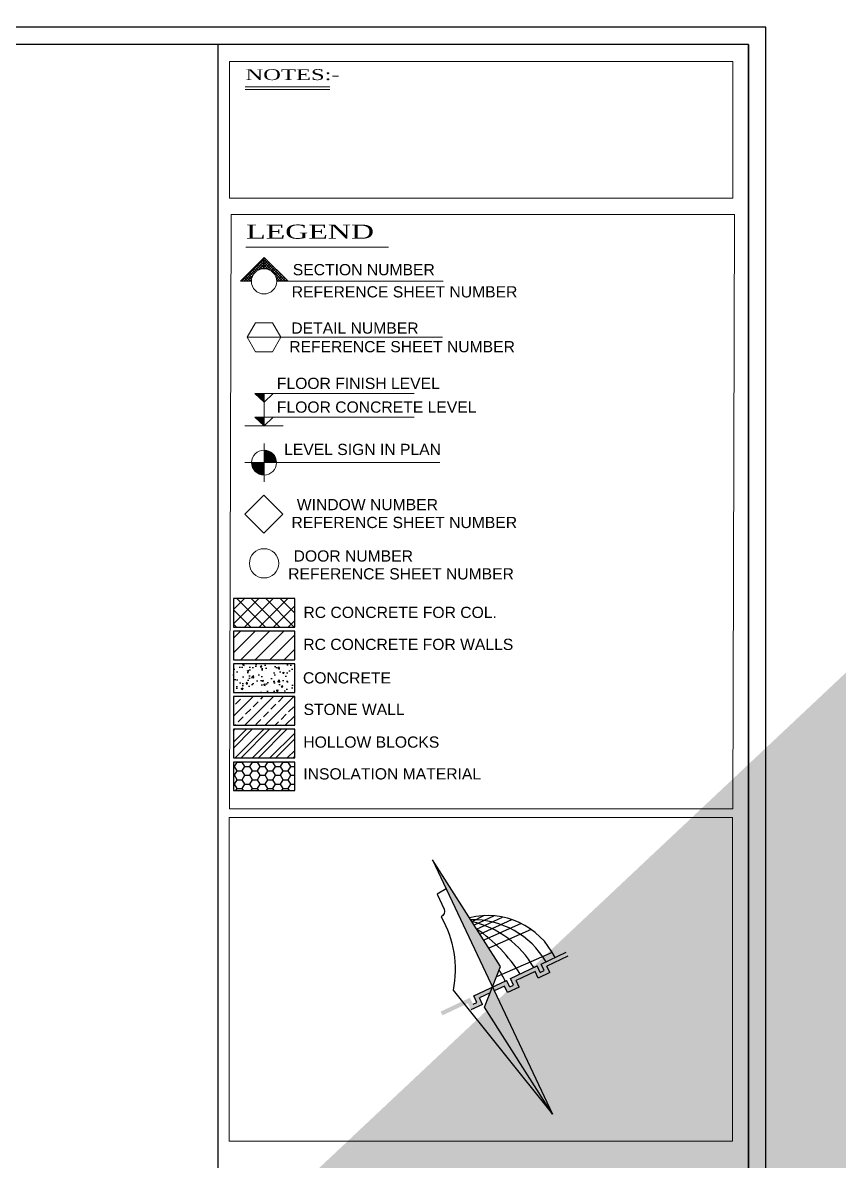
# Model space of a CAD drawing. Header units: inches. Extents: x 191440 to 383551, y 141400 to 284946.
# Drawn here: x 191714.86 to 191728.96, y 141548.02 to 141567.68 of the extents above; entities that cross this region are included whole.
import ezdxf

# ---------------------------------------------------------------- set-up
doc = ezdxf.new("R2010")
doc.units = ezdxf.units.IN
doc.header["$MEASUREMENT"] = 0
doc.layers.add('I - Outline', color=60, linetype='Continuous')
doc.layers.add('Sanitary', color=6, linetype='Continuous')
doc.styles.add('ROMANS', font='romans', dxfattribs={"height": 1})
doc.styles.add('ROMANT', font='romantic.ttf', dxfattribs={"height": 20})
doc.styles.add('STYLE7', font='swissi.ttf')
doc.dimstyles.new('osama', dxfattribs={"dimtxt": 50, "dimasz": 45, "dimexe": 0.18, "dimexo": 0.0625, "dimgap": 0.2, "dimtad": 0, "dimdec": 0, "dimzin": 0, "dimdsep": 46, "dimtxsty": 'ROMANS', "dimcen": 0, "dimse1": 1, "dimse2": 1, "dimclrd": 3, "dimclre": 3, "dimclrt": 5, "dimadec": 0, "dimazin": 0, "dimtfac": 0.6, "dimtdec": 0, "dimtmove": 2, "dimatfit": 3, "dimfxl": 1, "dimtolj": 1, "dimtzin": 0, "dimarcsym": 0})

# ---------------------------------------------------------------- blocks, each defined once
blk = doc.blocks.new('A$C18BE6784')
h = blk.add_hatch(color=1)
h.paths.add_polyline_path([(0, 10.195), (0, 5.097), (0, 5.097), (0.583, 5.652)])
h.paths.add_polyline_path([(0, 5.097), (-0.569, 4.555), (0, 0)])
h = blk.add_hatch(color=1)
h.paths.add_polyline_path([(0, 10.195), (0, 5.097), (0, 5.097), (0.583, 5.652)])
h.paths.add_polyline_path([(0, 5.097), (-0.569, 4.555), (0, 0)])
h = blk.add_hatch(color=3)
h.paths.add_polyline_path([(2.953, 5.097), (1.953, 5.097), (1.953, 4.835), (1.794, 4.835), (1.794, 5.097), (0.725, 5.097), (0.725, 4.835), (0.566, 4.835), (0.566, 5.097), (0, 5.097), (0, 5.097), (0, 4.946), (0.412, 4.946), (0.412, 4.684), (0.874, 4.684), (0.874, 4.946), (1.64, 4.946), (1.64, 4.684), (2.103, 4.684), (2.103, 4.946), (2.953, 4.946)])
h.paths.add_polyline_path([(0, 5.097), (0, 5.097), (-0.745, 5.097), (-0.745, 4.835), (-0.904, 4.835), (-0.904, 5.097), (-1.216, 5.097), (-1.18, 4.946), (-1.058, 4.946), (-1.058, 4.684), (-0.596, 4.684), (-0.596, 4.946), (-0.158, 4.946)])
h.paths.add_polyline_path([(-1.216, 5.097), (-2.075, 5.097), (-2.075, 4.946), (-1.18, 4.946)])
h = blk.add_hatch(color=3)
h.paths.add_polyline_path([(2.953, 5.097), (1.953, 5.097), (1.953, 4.835), (1.794, 4.835), (1.794, 5.097), (0.725, 5.097), (0.725, 4.835), (0.566, 4.835), (0.566, 5.097), (0, 5.097), (0, 5.097), (0, 4.946), (0.412, 4.946), (0.412, 4.684), (0.874, 4.684), (0.874, 4.946), (1.64, 4.946), (1.64, 4.684), (2.103, 4.684), (2.103, 4.946), (2.953, 4.946)])
h.paths.add_polyline_path([(0, 5.097), (0, 5.097), (-0.745, 5.097), (-0.745, 4.835), (-0.904, 4.835), (-0.904, 5.097), (-1.216, 5.097), (-1.18, 4.946), (-1.058, 4.946), (-1.058, 4.684), (-0.596, 4.684), (-0.596, 4.946), (-0.158, 4.946)])
h.paths.add_polyline_path([(-1.216, 5.097), (-2.075, 5.097), (-2.075, 4.946), (-1.18, 4.946)])
for p, q in [((0.832, 7.569), (0.339, 7.556)), ((0.832, 7.569), (0.339, 7.556)), ((1.162, 7.407), (0.358, 7.407)), ((1.162, 7.407), (0.358, 7.407)), ((0.379, 7.246), (1.416, 7.239)), ((0.379, 7.246), (1.416, 7.239)), ((0.406, 7.032), (1.685, 7.011)), ((0.406, 7.032), (1.685, 7.011)), ((1.93, 6.739), (0.439, 6.773)), ((1.93, 6.739), (0.439, 6.773)), ((2.162, 6.392), (0.483, 6.43)), ((2.162, 6.392), (0.483, 6.43)), ((2.498, 5.307), (0.293, 5.376)), ((2.498, 5.307), (0.293, 5.376))]:
    blk.add_line(p, q)
at = {"color": 3}
for p, q in [((-0.745, 5.097), (0.566, 5.097)), ((-0.745, 4.835), (-0.745, 5.097)), ((-0.745, 5.097), (0.566, 5.097)), ((-0.745, 4.835), (-0.745, 5.097)), ((0.566, 4.835), (0.566, 5.097)), ((0.566, 4.835), (0.566, 5.097)), ((0.725, 5.097), (1.794, 5.097)), ((0.725, 4.835), (0.725, 5.097)), ((0.725, 5.097), (1.794, 5.097)), ((0.725, 4.835), (0.725, 5.097)), ((1.794, 4.835), (1.794, 5.097)), ((1.794, 4.835), (1.794, 5.097)), ((1.953, 5.097), (2.953, 5.097)), ((1.953, 4.835), (1.953, 5.097)), ((1.953, 5.097), (2.953, 5.097)), ((1.953, 4.835), (1.953, 5.097)), ((-0.596, 4.684), (-1.058, 4.684)), ((-0.596, 4.684), (-1.058, 4.684)), ((-0.904, 4.835), (-0.745, 4.835)), ((-0.904, 4.835), (-0.745, 4.835)), ((-0.158, 4.946), (-0.596, 4.946)), ((-0.596, 4.684), (-0.596, 4.946)), ((-0.158, 4.946), (-0.596, 4.946)), ((-0.596, 4.684), (-0.596, 4.946)), ((0.412, 4.946), (0, 4.946)), ((0.412, 4.946), (0, 4.946)), ((0.412, 4.684), (0.412, 4.946)), ((0.412, 4.684), (0.412, 4.946)), ((0.874, 4.684), (0.412, 4.684)), ((0.874, 4.684), (0.412, 4.684)), ((0.566, 4.835), (0.725, 4.835)), ((0.566, 4.835), (0.725, 4.835)), ((1.64, 4.946), (0.874, 4.946)), ((0.874, 4.684), (0.874, 4.946)), ((1.64, 4.946), (0.874, 4.946)), ((0.874, 4.684), (0.874, 4.946)), ((1.64, 4.684), (1.64, 4.946)), ((1.64, 4.684), (1.64, 4.946)), ((2.103, 4.684), (1.64, 4.684)), ((2.103, 4.684), (1.64, 4.684)), ((1.794, 4.835), (1.953, 4.835)), ((1.794, 4.835), (1.953, 4.835)), ((2.953, 4.946), (2.103, 4.946)), ((2.103, 4.684), (2.103, 4.946)), ((2.953, 4.946), (2.103, 4.946)), ((2.103, 4.684), (2.103, 4.946))]:
    blk.add_line(p, q, dxfattribs=at)
at = {"color": 1}
blk.add_lwpolyline([(0, 10.195), (0, 0), (-0.569, 4.555), (0.583, 5.652), (0, 10.195)], dxfattribs=at)
blk.add_lwpolyline([(0, 10.195), (0, 0), (-0.569, 4.555), (0.583, 5.652), (0, 10.195)], dxfattribs=at)
blk.add_lwpolyline([(0, 9.034), (-0.378, 8.997), (-0.378, 8.399, -0.373571), (-0.594, 8.194, -0.17897), (-1.337, 5.604), (0, 0)], format="xyb")
blk.add_lwpolyline([(0, 9.034), (-0.378, 8.997), (-0.378, 8.399, -0.373571), (-0.594, 8.194, -0.17897), (-1.337, 5.604), (0, 0)], format="xyb")
for centre, radius, start, end in [((-0.197, 5.067), 2.705, 0.6403, 79.0462), ((-0.197, 5.067), 2.705, 0.6403, 79.0462), ((-0.926, 4.825), 3.084, 5.0585, 66.017), ((-0.926, 4.825), 3.084, 5.0585, 66.017), ((-1.772, 4.849), 3.433, 4.1408, 52.0607), ((-1.772, 4.849), 3.433, 4.1408, 52.0607), ((-4.358, 4.433), 5.509, 6.9281, 30.7153), ((-4.358, 4.433), 5.509, 6.9281, 30.7153), ((-9.094, 4.766), 9.612, 1.9773, 4.7357), ((-9.094, 4.766), 9.612, 1.9773, 4.7357)]:
    blk.add_arc(centre, radius, start, end)

msp = doc.modelspace()

# ---------------------------------------------------------------- hatches: boundary and pattern name
at = {"layer": 'I - Outline'}
h = msp.add_hatch(dxfattribs=at)
h.set_pattern_fill('ANSI37', color=8, scale=1.411978)
h.set_pattern_definition([(45, (190816.17322, 141530.83802), (-0.124802422, 0.124802422), []), (135, (190816.17322, 141530.83802), (-0.124802422, -0.124802422), [])])
h.paths.add_polyline_path([(191719.55689, 141557.7362), (191718.49791, 141557.7362), (191718.49791, 141557.24201), (191719.55689, 141557.24201)])
h = msp.add_hatch(dxfattribs=at)
h.set_pattern_fill('ANSI31', color=8, scale=1.411978)
h.set_pattern_definition([(45, (190816.17322, 141530.83802), (-0.124802422, 0.124802422), [])])
h.paths.add_polyline_path([(191719.55689, 141556.67722), (191719.55689, 141557.17141), (191718.49791, 141557.17141), (191718.49791, 141556.67722)])
h = msp.add_hatch(dxfattribs=at)
h.set_pattern_fill('AR-CONC', color=8, scale=0.042359)
h.set_pattern_definition([(50, (190816.17322, 141530.83802), (0.30382673, -0.026581394), [0.03176951, -0.34946461]), (355, (190816.17322, 141530.83802), (-0.05877416, 0.31862367), [0.02541561, -0.27957169]), (100.451444, (190816.19854, 141530.8358), (0.24505257, 0.29204228), [0.02699993, -0.29699922]), (46.1842, (190816.17322, 141530.92274), (0.45207645, -0.07011289), [0.04765426, -0.52419691]), (96.635635, (190816.2109, 141530.9169), (0.3959167, 0.41263027), [0.04049992, -0.44549908]), (351.184164, (190816.17322, 141530.92274), (0.3959167, 0.41263027), [0.03812341, -0.41935753]), (21, (190816.21558, 141530.90156), (0.25284593, -0.17054673), [0.03176951, -0.34946461]), (326, (190816.21558, 141530.90156), (0.10306678, 0.30716882), [0.02541561, -0.27957169]), (71.451445, (190816.23665, 141530.88735), (0.35591271, 0.13662209), [0.02699993, -0.29699922]), (37.5, (190816.17322, 141530.83802), (0.005150835, 0.141011662), [0, -0.27618294, 0, -0.283807623, 0, -0.28063067]), (7.5, (190816.17322, 141530.83802), (0.111434537, 0.167070224), [0, -0.161812704, 0, -0.269829038, 0, -0.10695735]), (327.5, (190816.07876, 141530.83802), (0.226123696, -0.009554096), [0, -0.105898367, 0, -0.330402904, 0, -0.438419238]), (317.5, (190816.0364, 141530.83802), (0.24703385, 0.042403816), [0, -0.137667877, 0, -0.219421416, 0, -0.3113412])])
h.paths.add_polyline_path([(191719.55689, 141556.60662), (191718.49791, 141556.60662), (191718.49791, 141556.11243), (191719.55689, 141556.11243)])
h = msp.add_hatch(dxfattribs=at)
h.set_pattern_fill('ANSI33', color=8, scale=0.988385)
h.set_pattern_definition([(45, (190816.17322, 141530.83802), (-0.17472339, 0.17472339), []), (45, (190816.34795, 141530.83802), (-0.17472339, 0.17472339), [0.123548094, -0.061774047])])
h.paths.add_polyline_path([(191719.55689, 141556.04183), (191718.49791, 141556.04183), (191718.49791, 141555.54764), (191719.55689, 141555.54764)])
h = msp.add_hatch(dxfattribs=at)
h.set_pattern_fill('ANSI32', color=8, scale=0.564791)
h.set_pattern_definition([(45, (190816.17322, 141530.83802), (-0.149762906, 0.149762906), []), (45, (190816.27307, 141530.83802), (-0.149762906, 0.149762906), [])])
h.paths.add_polyline_path([(191719.55689, 141555.47704), (191718.49791, 141555.47704), (191718.49791, 141554.98285), (191719.55689, 141554.98285)])
h = msp.add_hatch(dxfattribs=at)
h.set_pattern_fill('HONEY', color=8, scale=0.705989)
h.set_pattern_definition([(0, (190816.173224, 141530.83802), (0.132372958, 0.076425563), [0.088248639, -0.176497278]), (120, (190816.173224, 141530.83802), (-0.132372958, 0.076425563), [0.088248639, -0.176497278]), (60, (190816.173224, 141530.83802), (0, 0.152851126), [-0.176497278, 0.088248639])])
h.paths.add_polyline_path([(191719.55689, 141554.91225), (191718.49791, 141554.91225), (191718.49791, 141554.41806), (191719.55689, 141554.41806)])

# ---------------------------------------------------------------- linework, layer by layer
msp.add_lwpolyline([(191727.69337, 141567.60726), (191670.19337, 141567.60726), (191670.19337, 141528.10726), (191727.69337, 141528.10726), (191727.69337, 141567.60726)])
msp.add_lwpolyline([(191727.39337, 141567.30726), (191670.49337, 141567.30726), (191670.49337, 141528.40726), (191727.39337, 141528.40726)], close=True)
at = {"layer": 'I - Outline', "color": 7}
for p, q in [((191718.22978, 141528.40726), (191718.23038, 141567.30713)), ((191727.39337, 141567.30726), (191727.39337, 141528.40726))]:
    msp.add_line(p, q, dxfattribs=at)
at = {"layer": 'I - Outline', "color": 8, "lineweight": 0}
for p, q in [((191718.43014, 141564.65484), (191718.43038, 141567.01342)), ((191718.43038, 141567.01342), (191727.1223, 141567.01354)), ((191727.1223, 141567.01354), (191727.12206, 141564.65496)), ((191718.69977, 141566.57776), (191720.1628, 141566.57779)), ((191718.69977, 141566.5296), (191720.1628, 141566.52963)), ((191727.12206, 141564.65496), (191718.43014, 141564.65484)), ((191718.43033, 141554.10213), (191718.45848, 141564.37244)), ((191718.45848, 141564.37244), (191727.1504, 141564.37256)), ((191727.1504, 141564.37256), (191727.12225, 141554.10225)), ((191718.7097, 141563.80771), (191721.17247, 141563.80776)), ((191718.80831, 141563.24568), (191718.72639, 141563.32761)), ((191718.8169, 141563.28384), (191718.74976, 141563.35098)), ((191718.83061, 141563.31688), (191718.77313, 141563.37435)), ((191718.84845, 141563.34578), (191718.7965, 141563.39773)), ((191718.86998, 141563.371), (191718.81987, 141563.4211)), ((191718.89507, 141563.39265), (191718.84325, 141563.44447)), ((191718.92384, 141563.41063), (191718.86662, 141563.46785)), ((191718.95673, 141563.42449), (191718.88999, 141563.49122)), ((191718.99467, 141563.43329), (191718.91336, 141563.51459)), ((191718.92451, 141563.41097), (191719.02483, 141563.5113)), ((191718.99338, 141563.4331), (191719.02483, 141563.46455)), ((191719.09908, 141563.42237), (191719.02483, 141563.49662)), ((191719.03985, 141563.43486), (191719.02483, 141563.44988)), ((191719.08163, 141563.42786), (191719.15619, 141563.50243)), ((191719.11597, 141563.41545), (191719.17956, 141563.47905)), ((191719.14597, 141563.39871), (191719.20294, 141563.45568)), ((191719.17219, 141563.37818), (191719.22631, 141563.43231)), ((191719.19484, 141563.35409), (191719.24968, 141563.40894)), ((191719.21387, 141563.32637), (191719.27306, 141563.38556)), ((191719.22895, 141563.2947), (191719.29643, 141563.36219)), ((191719.2393, 141563.25831), (191719.3198, 141563.33882)), ((191718.80641, 141563.21695), (191718.61573, 141563.21695)), ((191718.65006, 141563.21695), (191718.6329, 141563.23411)), ((191718.6968, 141563.21695), (191718.65627, 141563.25749)), ((191718.74355, 141563.21695), (191718.67964, 141563.28086)), ((191718.7903, 141563.21695), (191718.70301, 141563.30423)), ((191718.7305, 141563.21695), (191718.83081, 141563.31727)), ((191718.77724, 141563.21695), (191718.80869, 141563.2484)), ((191719.3045, 141563.21696), (191719.23024, 141563.29122)), ((191719.25775, 141563.21696), (191719.24273, 141563.23198)), ((191722.11709, 141563.21702), (191719.24325, 141563.21696)), ((191719.2447, 141563.21696), (191719.34318, 141563.31545)), ((191719.29144, 141563.21696), (191719.36655, 141563.29207)), ((191719.33819, 141563.21697), (191719.38992, 141563.2687)), ((191719.38493, 141563.21697), (191719.4133, 141563.24533)), ((191719.43168, 141563.21697), (191719.43667, 141563.22196)), ((191718.87899, 141562.50215), (191718.73313, 141562.24951)), ((191719.17071, 141562.50216), (191718.87899, 141562.50215)), ((191719.31657, 141562.24952), (191719.17071, 141562.50216)), ((191722.1079, 141562.24958), (191718.73313, 141562.24951)), ((191718.73313, 141562.24951), (191718.879, 141561.99688)), ((191719.17072, 141561.99688), (191719.31657, 141562.24952)), ((191718.879, 141561.99688), (191719.17072, 141561.99688)), ((191718.8685, 141561.28138), (191721.61693, 141561.28143)), ((191719.02487, 141561.13134), (191718.8685, 141561.28138)), ((191718.87586, 141561.27432), (191718.88292, 141561.28138)), ((191718.88381, 141561.26669), (191718.89851, 141561.28138)), ((191718.89176, 141561.25906), (191718.91409, 141561.28138)), ((191718.89972, 141561.25143), (191718.92967, 141561.28138)), ((191718.90767, 141561.2438), (191718.94525, 141561.28138)), ((191718.91562, 141561.23617), (191718.96083, 141561.28138)), ((191718.92357, 141561.22854), (191718.97641, 141561.28138)), ((191718.93152, 141561.22091), (191718.992, 141561.28138)), ((191718.93948, 141561.21328), (191719.00758, 141561.28138)), ((191718.94743, 141561.20565), (191719.02316, 141561.28138)), ((191718.95538, 141561.19802), (191719.02487, 141561.26751)), ((191718.96333, 141561.19039), (191719.02487, 141561.25193)), ((191718.97128, 141561.18276), (191719.02487, 141561.23635)), ((191718.97924, 141561.17513), (191719.02487, 141561.22077)), ((191718.98719, 141561.1675), (191719.02487, 141561.20518)), ((191718.99514, 141561.15987), (191719.02487, 141561.1896)), ((191719.00309, 141561.15224), (191719.02487, 141561.17402)), ((191719.02487, 141561.13134), (191719.18124, 141561.28139)), ((191719.02487, 141561.28138), (191719.02488, 141560.71979)), ((191719.01104, 141561.14461), (191719.02487, 141561.15844)), ((191719.019, 141561.13698), (191719.02487, 141561.14286)), ((191718.86851, 141560.86983), (191721.61694, 141560.86989)), ((191719.02488, 141560.71979), (191718.86851, 141560.86983)), ((191718.87259, 141560.86591), (191718.87651, 141560.86983)), ((191718.88054, 141560.85828), (191718.89209, 141560.86983)), ((191718.8885, 141560.85065), (191718.90767, 141560.86983)), ((191718.89645, 141560.84302), (191718.92326, 141560.86983)), ((191718.9044, 141560.83539), (191718.93884, 141560.86983)), ((191718.91235, 141560.82776), (191718.95442, 141560.86983)), ((191718.9203, 141560.82013), (191718.97, 141560.86983)), ((191718.92826, 141560.8125), (191718.98558, 141560.86984)), ((191718.93621, 141560.80487), (191719.00117, 141560.86984)), ((191718.94416, 141560.79724), (191719.01675, 141560.86984)), ((191718.95211, 141560.78961), (191719.02488, 141560.86238)), ((191718.96006, 141560.78199), (191719.02488, 141560.8468)), ((191718.96802, 141560.77436), (191719.02488, 141560.83122)), ((191718.97597, 141560.76673), (191719.02488, 141560.81564)), ((191718.98392, 141560.7591), (191719.02488, 141560.80006)), ((191718.99187, 141560.75147), (191719.02488, 141560.78447)), ((191719.02488, 141560.71979), (191719.18125, 141560.86984)), ((191718.69382, 141560.71979), (191719.35594, 141560.7198)), ((191718.99982, 141560.74384), (191719.02488, 141560.76889)), ((191719.00777, 141560.73621), (191719.02488, 141560.75331)), ((191719.01573, 141560.72858), (191719.02488, 141560.73773)), ((191719.02368, 141560.72095), (191719.02488, 141560.72215)), ((191719.02489, 141560.41638), (191719.0249, 141559.75427)), ((191719.02489, 141560.28586), (191719.0385, 141560.29946)), ((191719.02489, 141560.27027), (191719.0527, 141560.29809)), ((191719.02489, 141560.25469), (191719.0661, 141560.2959)), ((191719.02489, 141560.23911), (191719.07879, 141560.29302)), ((191719.02489, 141560.22353), (191719.09086, 141560.2895)), ((191719.02489, 141560.20795), (191719.10236, 141560.28542)), ((191719.02489, 141560.19236), (191719.11334, 141560.28082)), ((191719.02489, 141560.17678), (191719.12383, 141560.27573)), ((191719.02489, 141560.1612), (191719.13386, 141560.27017)), ((191719.02489, 141560.14562), (191719.14344, 141560.26417)), ((191719.02489, 141560.13004), (191719.1526, 141560.25775)), ((191719.02489, 141560.11446), (191719.16135, 141560.25092)), ((191719.02489, 141560.09887), (191719.16969, 141560.24368)), ((191719.02692, 141560.08532), (191719.17763, 141560.23603)), ((191719.04251, 141560.08532), (191719.18517, 141560.22799)), ((191719.05809, 141560.08532), (191719.1923, 141560.21954)), ((191719.07367, 141560.08532), (191719.19903, 141560.21069)), ((191719.08925, 141560.08532), (191719.20534, 141560.20142)), ((191719.10483, 141560.08532), (191719.21123, 141560.19172)), ((191719.12041, 141560.08533), (191719.21666, 141560.18158)), ((191718.69383, 141560.08532), (191722.0595, 141560.08538)), ((191718.81075, 141560.07171), (191718.82436, 141560.08532)), ((191718.81213, 141560.05751), (191718.83994, 141560.08532)), ((191718.81431, 141560.04411), (191718.85552, 141560.08532)), ((191718.8172, 141560.03141), (191718.8711, 141560.08532)), ((191718.82071, 141560.01935), (191718.88669, 141560.08532)), ((191718.8248, 141560.00784), (191718.90227, 141560.08532)), ((191718.8294, 141559.99687), (191718.91785, 141560.08532)), ((191718.83449, 141559.98638), (191718.93343, 141560.08532)), ((191718.84005, 141559.97635), (191718.94901, 141560.08532)), ((191718.84605, 141559.96677), (191718.9646, 141560.08532)), ((191718.85247, 141559.95761), (191718.98018, 141560.08532)), ((191718.8593, 141559.94886), (191718.99576, 141560.08532)), ((191718.86654, 141559.94052), (191719.01134, 141560.08532)), ((191718.87419, 141559.93258), (191719.02489, 141560.08329)), ((191718.88223, 141559.92504), (191719.02489, 141560.06771)), ((191718.89068, 141559.91791), (191719.02489, 141560.05213)), ((191718.89953, 141559.91118), (191719.02489, 141560.03655)), ((191718.9088, 141559.90487), (191719.02489, 141560.02096)), ((191718.9185, 141559.89898), (191719.02489, 141560.00538)), ((191718.92864, 141559.89355), (191719.02489, 141559.9898)), ((191719.136, 141560.08533), (191719.22163, 141560.17097)), ((191719.15158, 141560.08533), (191719.2261, 141560.15986)), ((191719.16716, 141560.08533), (191719.23004, 141560.14821)), ((191719.18274, 141560.08533), (191719.2334, 141560.13599)), ((191719.19832, 141560.08533), (191719.23611, 141560.12312)), ((191719.21391, 141560.08533), (191719.2381, 141560.10952)), ((191719.22949, 141560.08533), (191719.23924, 141560.09508)), ((191718.93926, 141559.88858), (191719.02489, 141559.97422)), ((191718.95037, 141559.88411), (191719.02489, 141559.95864)), ((191718.96201, 141559.88017), (191719.02489, 141559.94306)), ((191718.97424, 141559.87681), (191719.0249, 141559.92747)), ((191718.98711, 141559.8741), (191719.0249, 141559.91189)), ((191719.0007, 141559.87212), (191719.0249, 141559.89631)), ((191719.01514, 141559.87097), (191719.0249, 141559.88073)), ((191719.02146, 141559.52264), (191718.69385, 141559.19502)), ((191719.34908, 141559.19504), (191719.02146, 141559.52264)), ((191718.69385, 141559.19502), (191719.02147, 141558.86742)), ((191719.02147, 141558.86742), (191719.34908, 141559.19504)), ((191727.12225, 141554.10225), (191718.43033, 141554.10213)), ((191718.42134, 141553.95546), (191727.11326, 141553.95558)), ((191718.42145, 141548.35919), (191718.42134, 141553.95546)), ((191727.11326, 141553.95558), (191727.11337, 141548.35931)), ((191727.11337, 141548.35931), (191718.42145, 141548.35919))]:
    msp.add_line(p, q, dxfattribs=at)
at = {"layer": 'I - Outline', "color": 8}
for p, q in [((191718.61573, 141563.21695), (191719.02869, 141563.62992)), ((191718.63701, 141563.21695), (191719.02482, 141563.60479)), ((191718.68375, 141563.21695), (191719.02483, 141563.55804)), ((191719.02483, 141563.44988), (191718.93674, 141563.53797)), ((191719.02483, 141563.49662), (191718.96011, 141563.56134)), ((191719.02483, 141563.54337), (191718.98348, 141563.58471)), ((191719.02483, 141563.59011), (191719.00685, 141563.60809)), ((191719.02483, 141563.43538), (191719.02482, 141563.62606)), ((191719.02482, 141563.60479), (191719.03932, 141563.61929)), ((191719.02483, 141563.55804), (191719.0627, 141563.59591)), ((191719.39799, 141563.21697), (191719.02483, 141563.59011)), ((191719.02483, 141563.5113), (191719.08607, 141563.57254)), ((191719.02483, 141563.46455), (191719.10944, 141563.54917)), ((191719.35124, 141563.21697), (191719.02483, 141563.54337)), ((191719.44166, 141563.21697), (191719.02869, 141563.62992)), ((191719.04174, 141563.43472), (191719.13282, 141563.5258))]:
    msp.add_line(p, q, dxfattribs=at)
for points in [[(191719.55689, 141557.7362), (191718.49791, 141557.7362), (191718.49791, 141557.24201), (191719.55689, 141557.24201)], [(191719.55689, 141557.17141), (191718.49791, 141557.17141), (191718.49791, 141556.67722), (191719.55689, 141556.67722)], [(191719.55689, 141556.60662), (191718.49791, 141556.60662), (191718.49791, 141556.11243), (191719.55689, 141556.11243)], [(191719.55689, 141556.04183), (191718.49791, 141556.04183), (191718.49791, 141555.54764), (191719.55689, 141555.54764)], [(191719.55689, 141555.47704), (191718.49791, 141555.47704), (191718.49791, 141554.98285), (191719.55689, 141554.98285)], [(191719.55689, 141554.91225), (191718.49791, 141554.91225), (191718.49791, 141554.41806), (191719.55689, 141554.41806)]]:
    msp.add_lwpolyline(points, close=True, dxfattribs=at)
at = {"layer": 'I - Outline', "color": 8, "lineweight": 0}
for centre, radius in [((191719.02483, 141563.21696), 0.21842), ((191719.02489, 141560.08532), 0.21457), ((191719.02493, 141558.34483), 0.25338)]:
    msp.add_circle(centre, radius, dxfattribs=at)

# ---------------------------------------------------------------- block references
at = {"layer": 'I - Outline', "xscale": 0.4765426499250019, "yscale": 0.4765426499250019, "zscale": 0.4765426499250019, "rotation": 25.27292007163545}
msp.add_blockref('A$C18BE6784', (191724.00744, 141548.82705), dxfattribs=at)

# ---------------------------------------------------------------- texts
at = {"layer": 'I - Outline', "color": 7, "style": 'ROMANT', "width": 1.5}
for s, height, p in [('NOTES:-', 0.187366, (191718.70312, 141566.69439)), ('LEGEND', 0.243576, (191718.71708, 141563.95337))]:
    msp.add_text(s, height=height, rotation=0.001094, dxfattribs=at).set_placement(p)
at = {"layer": 'I - Outline', "color": 8, "lineweight": 0, "style": 'STYLE7'}
for s, height, p in [('SECTION NUMBER', 0.1939171, (191719.52123, 141563.32155)), ('REFERENCE SHEET NUMBER', 0.1939171, (191719.5031, 141562.93834)), ('DETAIL NUMBER', 0.1939171, (191719.49616, 141562.31245)), ('REFERENCE SHEET NUMBER', 0.1939171, (191719.45988, 141561.99108)), ('FLOOR FINISH LEVEL', 0.1939171, (191719.2461, 141561.35739)), ('FLOOR CONCRETE LEVEL', 0.1939171, (191719.24631, 141560.94741)), ('LEVEL SIGN IN PLAN', 0.1939171, (191719.37112, 141560.21603)), ('WINDOW NUMBER', 0.1939171, (191719.59114, 141559.26243)), ('REFERENCE SHEET NUMBER', 0.1939171, (191719.4982, 141558.9539)), ('DOOR NUMBER', 0.1939171, (191719.53532, 141558.37491)), ('REFERENCE SHEET NUMBER', 0.1939171, (191719.44238, 141558.06637)), ('RC CONCRETE FOR COL.', 0.1939171, (191719.70525, 141557.40084)), ('RC CONCRETE FOR WALLS', 0.1939171, (191719.70283, 141556.84774)), ('CONCRETE', 0.193917, (191719.69694, 141556.26899)), ('STONE WALL', 0.193917, (191719.70693, 141555.72451)), ('HOLLOW BLOCKS', 0.1939171, (191719.70366, 141555.1597)), ('INSOLATION MATERIAL', 0.1939171, (191719.70367, 141554.61075))]:
    msp.add_text(s, height=height, rotation=0.001094, dxfattribs=at).set_placement(p)

# ---------------------------------------------------------------- leaders
at = {"layer": 'Sanitary', "ltscale": 0.5}
msp.add_leader([(191679.58377, 141509.90401, -678.405), (191680.03208, 141510.20539, -678.405), (191680.49418, 141510.15354, -678.405)], dimstyle='osama', override={"dimasz": 100, "dimgap": 0.09}, dxfattribs=at)

doc.saveas('drawing.dxf')
